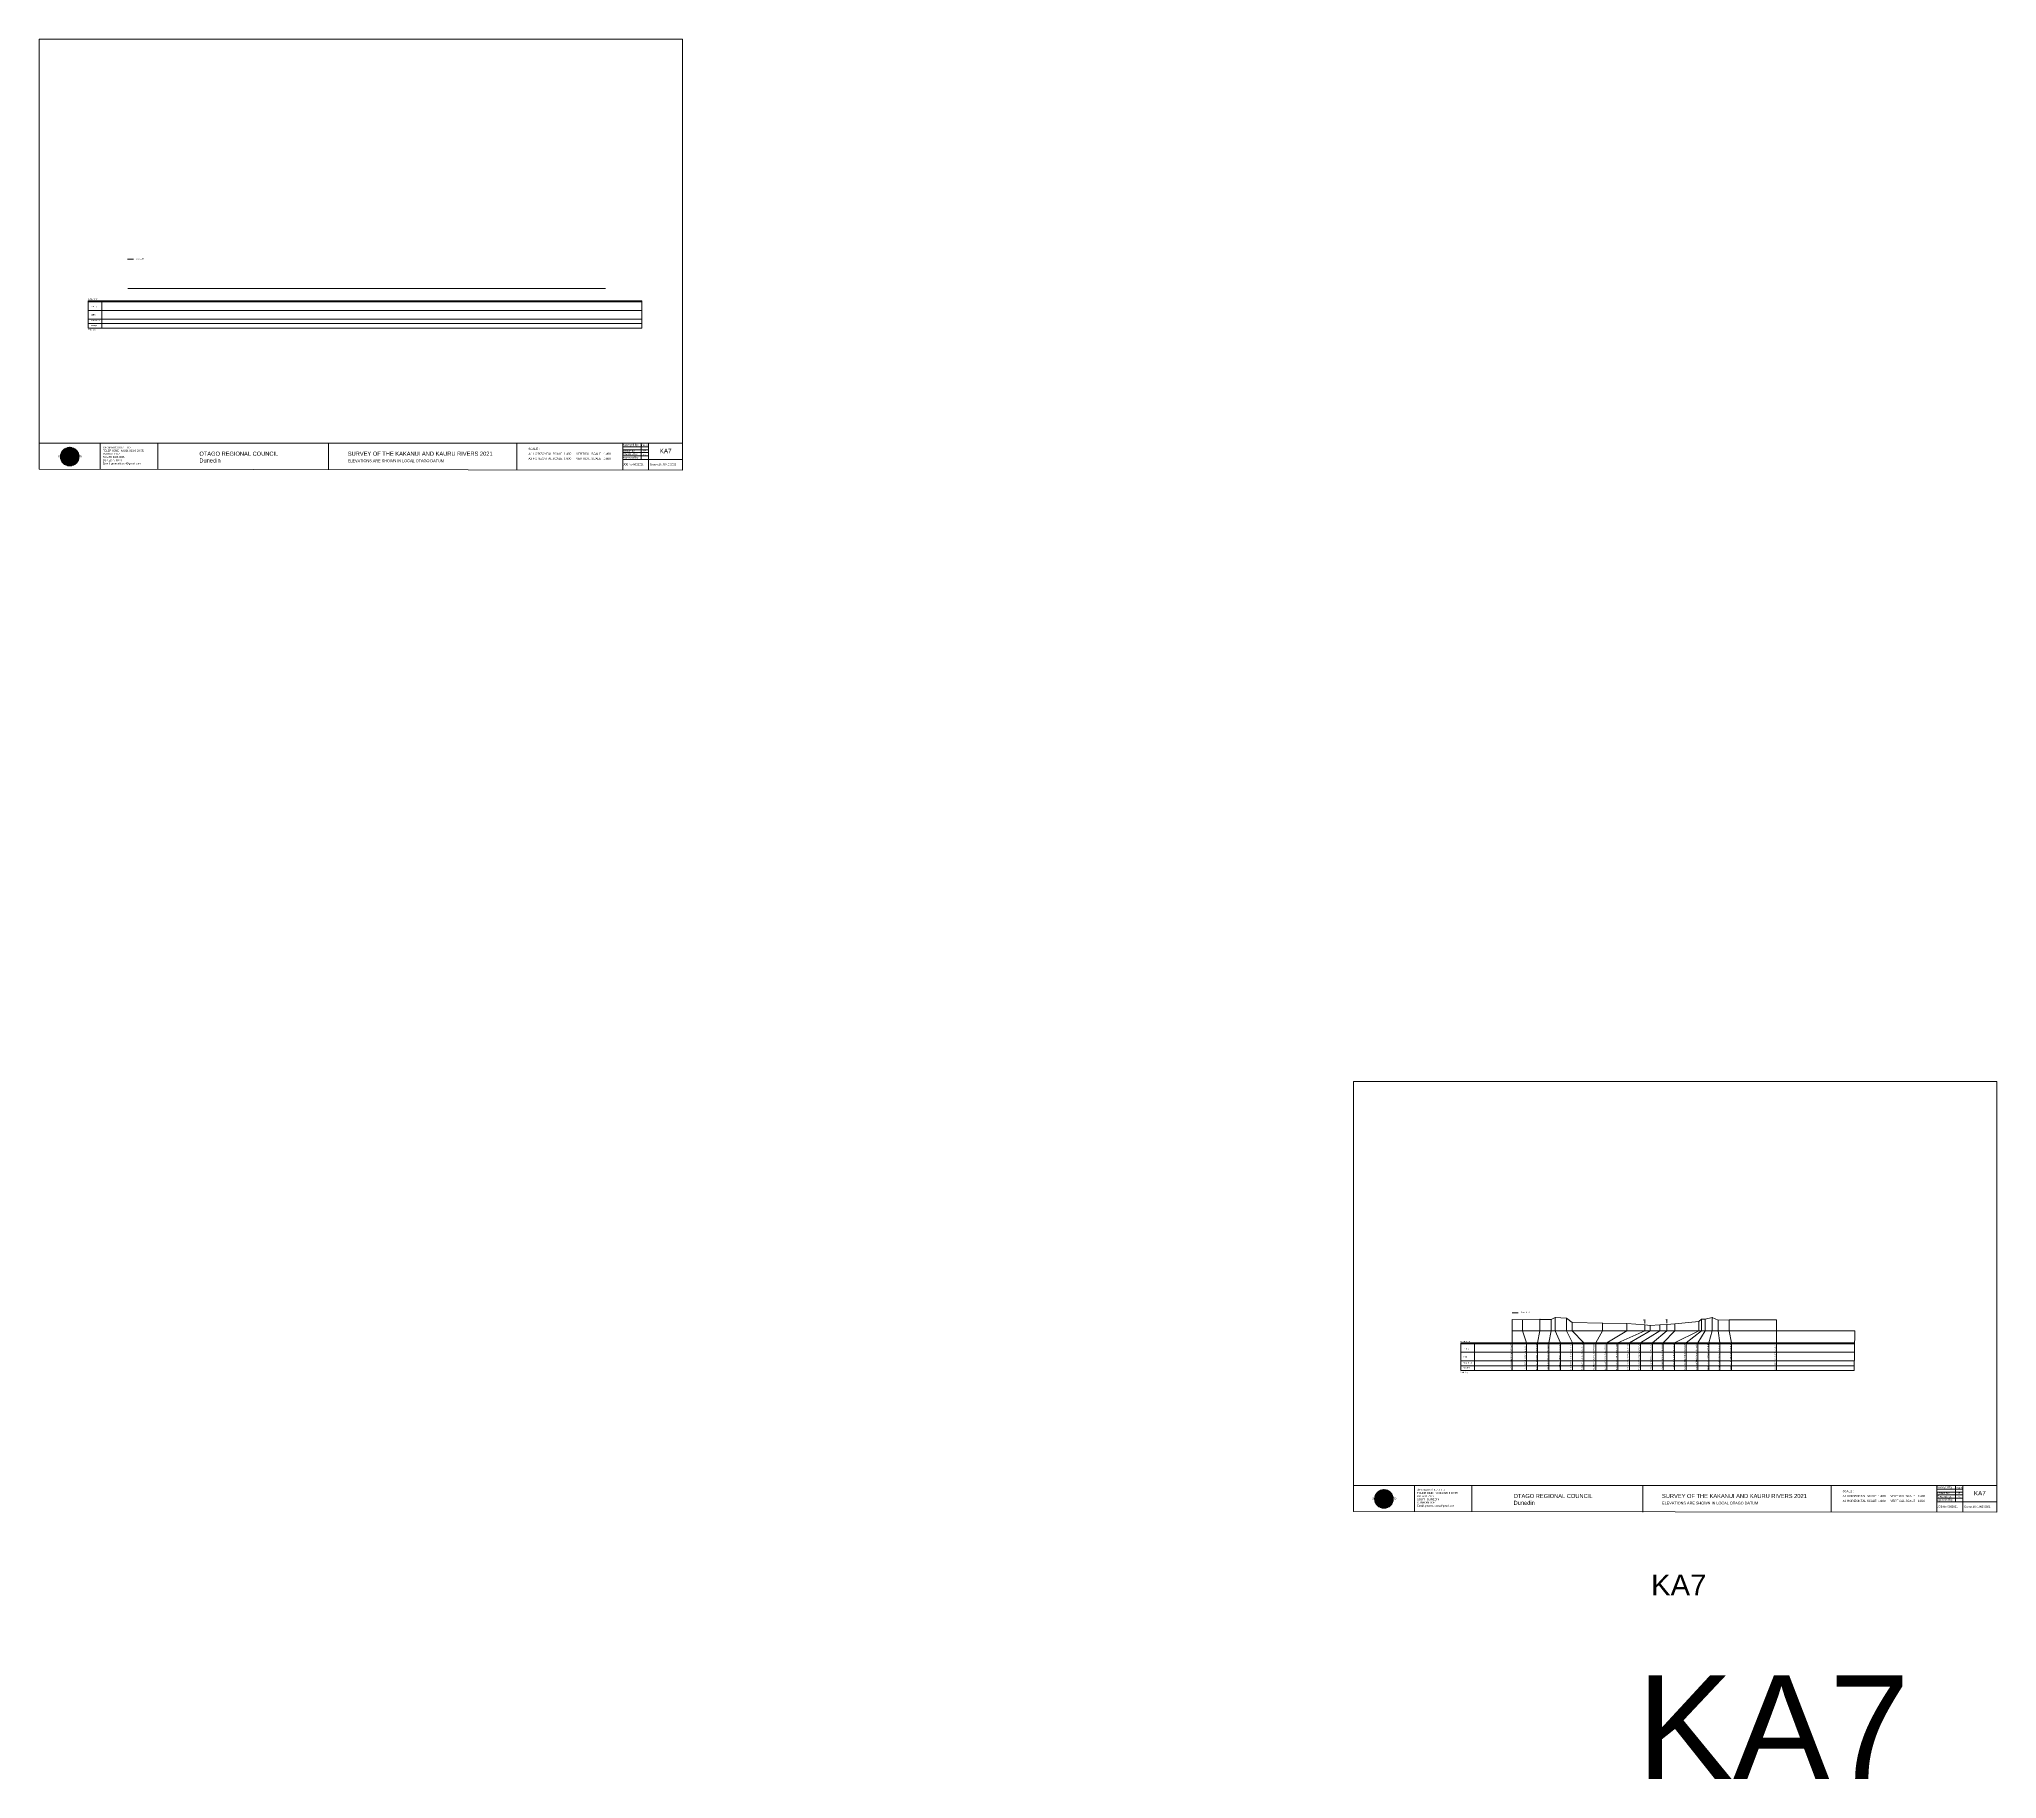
# Model space of a CAD drawing. Header units: millimetres. Extents: x -9362978 to 1075569, y -10691362 to 1425285150.
# Drawn here: x -6999991 to -6064773, y -58191 to 772796 of the extents above; entities that cross this region are included whole.
import ezdxf

# ---------------------------------------------------------------- set-up
doc = ezdxf.new("R2010")
doc.units = ezdxf.units.MM
doc.header["$PDMODE"] = 35
doc.header["$PDSIZE"] = 20
doc.layers.get('0').update_dxf_attribs({"lineweight": 0})
doc.layers.add('geo', color=7, linetype='Continuous', lineweight=0)
doc.styles.get("Standard").update_dxf_attribs({"font": 'arial.ttf'})

# ---------------------------------------------------------------- blocks, each defined once
blk = doc.blocks.new('Geomatics_Circle_SPT')
at = {"layer": 'geo', "color": 2, "linetype": 'Continuous', "lineweight": 0}
for p, q in [((0, 25.2), (-25.2, 0)), ((-24.7, 4.9), (-4.9, 24.7)), ((-24.7, -4.9), (4.9, 24.7)), ((4.9, -24.7), (-24.7, 4.9)), ((-24.7, 0), (0, -24.7)), ((-9.7, 23.3), (-23.3, 9.6)), ((9.7, 23.3), (-23.3, -9.7)), ((-23.3, 9.7), (9.7, -23.3)), ((-21, 14), (-14, 21)), ((-21, -14), (14, 21)), ((14, -21), (-21, 14)), ((0, 0), (-17.8, 17.8)), ((0, 0), (-17.8, -17.8)), ((-14, 21), (21, -14)), ((21, 14), (-14, -21)), ((23.3, -9.7), (-9.7, 23.3)), ((-9.7, -23.3), (23.3, 9.7)), ((-4.9, 24.7), (24.7, -4.9)), ((24.7, 4.9), (-4.9, -24.7)), ((25.2, 0), (0, 25.2)), ((0, 0), (17.8, 17.8)), ((0, 0), (17.8, -17.8)), ((0, -24.8), (25.2, 0)), ((4.9, 24.7), (24.7, 4.9)), ((23.3, 9.7), (9.7, 23.3)), ((14, 21), (21, 14)), ((17.8, 18.1), (17.8, 18.1)), ((-4.9, -24.7), (-24.7, -4.9)), ((-23.3, -9.7), (-9.7, -23.3)), ((-14, -21), (-21, -14)), ((-17.8, -17.8), (-17.8, -17.8)), ((24.7, -4.9), (4.9, -24.7)), ((4.9, -24.7), (4.9, -24.7)), ((9.7, -23.3), (23.3, -9.7)), ((21, -14), (14, -21)), ((18.1, -17.8), (18.1, -17.8))]:
    blk.add_line(p, q, dxfattribs=at)
at = {"layer": 'geo', "color": 1, "linetype": 'Continuous', "lineweight": 0}
for p, q in [((-25.2, 0), (9.7, 23.3)), ((-25.2, 0), (-9.6, 23.3)), ((-25.2, 0), (23.3, 9.7)), ((-25.2, 0), (-23.3, 9.7)), ((-23.3, -9.7), (-25.2, 0)), ((-9.6, -23.3), (-25.2, 0)), ((9.7, -23.3), (-25.2, 0)), ((-4.9, 24.8), (-24.7, -4.9)), ((4.9, 24.7), (-24.7, 4.9)), ((14, 21), (-24.7, -4.9)), ((-14, 21), (-24.7, 4.9)), ((21, 14), (-24.7, 4.9)), ((-21, 14), (-24.7, -4.9)), ((0, 0), (-24.7, 4.9)), ((-24.7, 4.9), (-21, -14)), ((-24.7, 4.9), (-4.9, -24.7)), ((-24.7, 4.9), (14, -21)), ((-24.7, 4.9), (-24.7, 4.9)), ((0, 0), (-24.7, -4.9)), ((-23.3, 9.7), (0, 25.2)), ((-23.3, -9.6), (0, 25.2)), ((-23.3, -9.6), (17.8, 17.8)), ((-23.3, 9.7), (-17.8, 17.9)), ((-23.3, -9.6), (-17.8, 17.9)), ((-23.3, 9.7), (17.8, 17.8)), ((-17.8, -17.8), (-23.3, 9.7)), ((0, -25.2), (-23.3, 9.7)), ((-23.3, 9.7), (17.8, -17.8)), ((-23.3, 9.7), (25.2, 0)), ((-23.3, 9.4), (-23.3, 9.4)), ((-23.3, -9.7), (25.2, 0)), ((4.9, 24.8), (-21, -14)), ((-4.9, 24.7), (-21, 14)), ((14, 21), (-21, 14)), ((-14, 21), (-21, -14)), ((0, 0), (-21, 14)), ((-21, 14), (-14, -21)), ((-21, 14), (4.9, -24.7)), ((-21, 14), (-21, 14)), ((24.7, 4.9), (-21, 14)), ((0, 0), (-21, -14)), ((-17.9, 17.6), (-17.9, 17.6)), ((-17.8, 17.8), (9.7, 23.3)), ((-17.8, 17.8), (-9.6, 23.3)), ((-17.8, -17.8), (9.7, 23.3)), ((-17.8, -17.8), (-9.7, 23.3)), ((-9.7, -23.3), (-17.8, 17.8)), ((-17.8, 17.8), (9.7, -23.3)), ((-17.8, 17.8), (23.3, -9.6)), ((-17.8, 17.8), (23.3, 9.7)), ((-17.8, -17.8), (23.3, 9.7)), ((4.9, 24.7), (-14, 21)), ((-4.9, 24.7), (-14, -20.9)), ((0, 0), (-14, 21)), ((-14, 21), (-4.9, -24.7)), ((-14, 21), (-14, 21)), ((24.7, -4.9), (-14, 21)), ((21, 14), (-14, 21)), ((-14, -21), (24.7, 4.9)), ((0, 0), (-14, -21)), ((-9.8, 23.1), (-9.8, 23.1)), ((-9.7, 23.3), (0, 25.2)), ((-9.7, 23.3), (0, -25.2)), ((-9.7, -23.3), (0, 25.2)), ((-9.6, 23.3), (17.8, -17.8)), ((-9.6, 23.3), (25.2, 0)), ((-9.6, 23.3), (17.8, 17.8)), ((-9.6, -23.3), (17.8, 17.9)), ((25.2, 0), (-9.6, -23.3)), ((0, 0), (-4.9, 24.7)), ((-4.9, 24.7), (-4.9, 24.7)), ((21, -14), (-4.9, 24.7)), ((24.8, 4.9), (-4.9, 24.7)), ((14, 21), (-4.9, 24.7)), ((-4.9, -24.7), (21, 14)), ((0, 0), (-4.9, -24.7)), ((-0.2, 25.1), (-0.2, 25.1)), ((0, 25.2), (9.7, -23.3)), ((0, 25.2), (23.3, -9.7)), ((0, 25.2), (23.3, 9.7)), ((0, 25.2), (9.7, 23.3)), ((0, 0), (4.9, 24.7)), ((0, -25.2), (9.7, 23.3)), ((0, 0), (14, 21)), ((0, 0), (21, 14)), ((23.3, 9.7), (0, -25.2)), ((0, 0), (24.8, 4.9)), ((0, 0), (4.9, -24.7)), ((0, 0), (14, -21)), ((0, 0), (21, -14)), ((0, 0), (24.8, -4.9)), ((21, 14), (4.9, 24.8)), ((14, -21), (4.9, 24.7)), ((24.7, -4.9), (4.9, 24.7)), ((4.9, 24.7), (4.9, 24.7)), ((4.9, -24.7), (14, 21)), ((4.9, -24.7), (24.7, 4.9)), ((9.4, 23.3), (9.4, 23.3)), ((9.7, 23.3), (17.8, -17.8)), ((9.7, 23.3), (25.2, 0)), ((9.7, 23.3), (17.8, 17.9)), ((17.8, 17.8), (9.7, -23.3)), ((25.2, 0), (9.7, -23.3)), ((21, -14), (14, 21)), ((24.7, 4.9), (14, 21)), ((14, 21), (14, 21)), ((14, -21), (21, 14)), ((17.6, 17.9), (17.6, 17.9)), ((17.8, 17.8), (23.3, -9.7)), ((17.8, 17.8), (23.3, 9.7)), ((23.3, 9.7), (17.8, -17.8)), ((24.7, -4.9), (21, 14)), ((21, 14), (21, 14)), ((21, -14), (24.7, 4.9)), ((23.1, 9.8), (23.1, 9.8)), ((23.3, 9.7), (25.2, 0)), ((25.2, 0), (23.3, -9.6)), ((24.7, 4.9), (24.7, 4.9)), ((25.1, 0.2), (25.1, 0.2)), ((-25.2, 0), (23.3, -9.7)), ((-25.1, -0.2), (-25.1, -0.2)), ((-24.7, -4.9), (-24.7, -4.9)), ((-24.7, -4.9), (-14, -21)), ((-24.7, -4.9), (4.9, -24.7)), ((-24.7, -4.9), (21, -14)), ((-17.8, -17.8), (-23.3, -9.7)), ((0, -25.2), (-23.3, -9.6)), ((17.8, -17.8), (-23.3, -9.6)), ((-23.1, -9.8), (-23.1, -9.8)), ((-21, -14), (24.7, -4.9)), ((-21, -14), (-21, -14)), ((-21, -14), (-4.9, -24.7)), ((-21, -14), (14, -21)), ((23.3, -9.7), (-17.8, -17.8)), ((-9.6, -23.3), (-17.8, -17.8)), ((9.7, -23.3), (-17.8, -17.8)), ((-17.6, -17.9), (-17.6, -17.9)), ((-14, -21), (21, -14)), ((-14, -21), (-14, -21)), ((-14, -21), (4.9, -24.7)), ((17.8, -17.8), (-9.7, -23.3)), ((0, -25.2), (-9.7, -23.3)), ((-9.4, -23.3), (-9.4, -23.3)), ((-4.9, -24.7), (24.7, -4.9)), ((-4.9, -24.7), (14, -21)), ((-4.9, -24.7), (-4.9, -24.7)), ((23.3, -9.6), (0, -25.2)), ((9.7, -23.3), (0, -25.2)), ((0.2, -25.1), (0.2, -25.1)), ((4.9, -24.7), (21, -14)), ((4.9, -24.7), (4.9, -24.7)), ((17.8, -17.8), (9.7, -23.3)), ((9.8, -23.1), (9.8, -23.1)), ((14, -21), (24.7, -4.9)), ((14, -21), (14, -21)), ((23.3, -9.6), (17.8, -17.8)), ((17.9, -17.6), (17.9, -17.6)), ((21, -14), (21, -14)), ((23.3, -9.4), (23.3, -9.4)), ((24.7, -4.9), (24.7, -4.9))]:
    blk.add_line(p, q, dxfattribs=at)
at = {"layer": 'geo', "color": 114, "linetype": 'Continuous', "lineweight": 0}
for p, q in [((17.9, 17.8), (-25.2, 0)), ((-24.7, 4.9), (14, 21)), ((-24.7, -4.9), (21, 14)), ((-14, -21), (-24.7, 4.9)), ((9.7, 23.3), (-23.3, 9.7)), ((0, 0), (-23.3, 9.7)), ((-23.3, 9.7), (-9.7, -23.3)), ((0, 0), (-23.3, -9.7)), ((-4.9, -24.7), (-21, 14)), ((-20.9, 14), (4.9, 24.7)), ((24.8, 4.9), (-20.9, -14)), ((0, 25.2), (-17.8, 17.8)), ((-17.8, 17.8), (0, -25.2)), ((-14, 21), (-4.9, 24.7)), ((4.9, -24.7), (-14, 21)), ((0, 0), (-9.7, 23.3)), ((0, 0), (-9.7, -23.3)), ((-4.9, 24.7), (14, -21)), ((17.8, -17.8), (0, 25.2)), ((0, 0), (9.7, 23.3)), ((0, 0), (23.3, 9.7)), ((0, 0), (9.7, -23.3)), ((0, 0), (23.3, -9.7)), ((4.9, 24.7), (21, -14)), ((23.3, -9.7), (9.7, 23.3)), ((14, 21), (24.7, -4.9)), ((25.2, 0), (17.8, 17.8)), ((21, 14), (24.7, 4.9)), ((-25.2, 0), (-17.8, -17.8)), ((-21, -14), (-24.7, -4.9)), ((-17.8, -17.8), (25.2, 0)), ((24.8, -4.9), (-14, -21)), ((-9.6, -23.3), (23.3, -9.7)), ((21, -14), (-4.9, -24.8)), ((0, -25.2), (17.9, -17.8)), ((14, -21), (4.9, -24.8))]:
    blk.add_line(p, q, dxfattribs=at)
at = {"layer": 'geo', "color": 250, "linetype": 'Continuous', "lineweight": 0}
for p, q in [((0, 0), (-25.2, 0)), ((24.7, 4.9), (-24.7, 4.9)), ((-24.7, 4.9), (-24.7, -4.9)), ((-23.3, 9.7), (23.3, 9.7)), ((-23.3, 9.7), (-23.3, 9.7)), ((-23.3, -9.7), (-23.3, 9.7)), ((21, 14), (-21, 14)), ((-21, 14), (-21, -14)), ((-17.8, 17.8), (17.8, 17.8)), ((-17.8, -17.8), (-17.8, 17.8)), ((-14, 21), (-14, 21)), ((14, 21), (-14, 21)), ((-14, 20.9), (-14, -21)), ((-9.7, 23.3), (9.7, 23.3)), ((-9.7, -23.3), (-9.7, 23.3)), ((-4.9, 24.7), (4.9, 24.7)), ((-4.9, 24.7), (-4.9, -24.7)), ((0, 0), (0, 25.2)), ((0, 0), (0, -25.2)), ((0, 0), (25.2, 0)), ((4.9, 24.7), (4.9, -24.7)), ((9.7, -23.3), (9.7, 23.3)), ((14, 21), (14, -21)), ((17.8, -17.8), (17.8, 17.8)), ((21, 14), (21, 14)), ((21, -14), (21, 14)), ((23.3, 9.7), (23.3, -9.7)), ((24.7, 4.9), (24.7, 4.9)), ((24.7, -4.9), (24.7, 4.9)), ((-24.7, -4.9), (24.7, -4.9)), ((23.3, -9.7), (-23.3, -9.7)), ((-21, -14), (21, -14)), ((17.8, -17.8), (-17.8, -17.8)), ((-14, -21), (14, -21)), ((9.7, -23.3), (-9.7, -23.3)), ((-4.9, -24.7), (4.9, -24.7))]:
    blk.add_line(p, q, dxfattribs=at)
blk = doc.blocks.new('GeomaticsNZ TITLE BLOCK')
at = {"color": 7, "linetype": 'Continuous', "lineweight": 0}
for p, q in [((0, 94.9), (0, 1579.2)), ((0, 1579.2), (2363.4, 1579.2)), ((2363.4, 1579.2), (2364, 94.9)), ((2364, 94.9), (0, 94.9)), ((0, 94.9), (0, 0)), ((15.9, 94.9), (2364, 94.9)), ((224.3, 95.2), (224.3, -0.3)), ((2364, 94.9), (382.6, 94.9)), ((435.8, 95.2), (435.8, -0.7)), ((1063.4, 94.9), (1063.4, -2.4)), ((1755.4, 94.9), (1755.4, -2.6)), ((2143.9, 94.9), (2143.7, -3)), ((2143.9, 81.9), (2238.6, 81.7)), ((2211.5, 94.9), (2211.5, 36.1)), ((2238.6, 94.8), (2238.6, -3.2)), ((2364, -3.5), (2364, 94.9)), ((0, 0), (2364, -3.5)), ((2143.6, 60.4), (2238.6, 60.4)), ((2143.8, 48.6), (2238.6, 48.6)), ((2143.8, 35.4), (2364, 35.3)), ((2143.9, 71), (2238.6, 71))]:
    blk.add_line(p, q, dxfattribs=at)
at = {"color": 7, "linetype": 'Continuous', "lineweight": 0, "xscale": 1.36, "yscale": 1.36, "zscale": 1.36}
blk.add_blockref('Geomatics_Circle_SPT', (112.4, 45.7), dxfattribs=at)
at = {"color": 7, "linetype": 'Continuous', "lineweight": 0}
for s, p in [('PK&RR', (2213.2, 84.8)), ('ST', (2220.3, 63.6)), ('PK', (2220.4, 50.6))]:
    blk.add_text(s, height=5, dxfattribs=at).set_placement(p)
at = {"color": 7, "linetype": 'Continuous', "lineweight": 0, "attachment_point": 1}
for s, width, heights, insert, char_height in [('{\\C256;GEOMATICS N.Z. LTD                   \\PTELEPHONE:  M 021 023 6 00 55;\\PPO BOX 2177\\PSOUTH DUNEDIN\\PDUNEDIN 9044\\PEmail: geomaticsnz@gmail.com}', 3535.727, [94.7], (234, 82.7), 7), ('{\\C256;Surveyed by:}', 3535.727, [0], (2144.7, 92.4), 7), ('{\\C256;Geomatics N.Z. LTD                   }', 125.079, [15.8], (68.8, 49.9), 7), ('{\\C256;OTAGO REGIONAL COUNCIL\\PDunedin}', 3535.727, [0], (588.6, 64), 15), ('{\\C256;SURVEY OF THE KAKANUI AND KAURU RIVERS 2021}', 3535.727, [0], (1133.8, 64), 15), ('{\\C256;ELEVATIONS ARE SHOWN IN LOCAL OTAGO DATUM}', 3535.727, [0], (1134.1, 35.4), 10), ('{\\C256;Approved by:}', 3535.727, [0], (2144.7, 45.9), 7), ('{\\C256;Checked by:}', 3535.727, [0], (2144.7, 58.6), 7), ('{\\C256;JOB No 0032021}', 3535.727, [0], (2145.3, 20.8), 7), ('{\\C256;Drawn by:}', 3535.727, [0], (2145.8, 70.4), 7), ('{\\C256;Drawn:16-JUNE-2021}', 3535.727, [0], (2244.7, 20.7), 7)]:
    blk.add_mtext_dynamic_manual_height_columns(s, width=width, gutter_width=159, heights=heights, dxfattribs=dict(at, insert=insert, char_height=char_height))

msp = doc.modelspace()

# ---------------------------------------------------------------- linework, layer by layer
at = {"color": 1, "linetype": 'Continuous', "lineweight": 0, "transparency": 33554687}
msp.add_line((-6957856, 667667), (-6954949, 667667), dxfattribs=at)
at = {"color": 7, "linetype": 'Continuous', "lineweight": 0, "transparency": 33554687}
for p, q in [((-6972414, 647868), (-6976624, 647866)), ((-6976624, 647866), (-6976624, 634715)), ((-6976624, 647305), (-6712043, 647305)), ((-6972414, 647868), (-6712043, 647868)), ((-6969988, 647868), (-6969988, 634715)), ((-6957612, 653716), (-6729390, 653716)), ((-6712043, 647868), (-6712043, 634715)), ((-6976624, 643197), (-6712043, 643197)), ((-6976624, 638981), (-6712043, 638981)), ((-6976624, 636990), (-6712043, 636990)), ((-6976624, 634715), (-6712043, 634715)), ((-6973614, 633419), (-6973614, 633419))]:
    msp.add_line(p, q, dxfattribs=at)
at = {"color": 1, "lineweight": 0, "transparency": 33554687}
msp.add_line((-6296298, 164468), (-6293391, 164468), dxfattribs=at)
at = {"color": 7, "lineweight": 0}
for p, q in [((-6296298, 161185), (-6296298, 136852)), ((-6291369, 161125), (-6291369, 155853)), ((-6283018, 161285), (-6283018, 155853)), ((-6277614, 161255), (-6277614, 155853)), ((-6275701, 162175), (-6275701, 155853)), ((-6267611, 159765), (-6267611, 155853)), ((-6253119, 159544), (-6253119, 155853)), ((-6241496, 159274), (-6241496, 155853)), ((-6232990, 159368), (-6232990, 161215)), ((-6222467, 159481), (-6222467, 161329)), ((-6218620, 159113), (-6218620, 155853)), ((-6207129, 160283), (-6207129, 155853)), ((-6205836, 161353), (-6205836, 155853)), ((-6204114, 161323), (-6204114, 155853)), ((-6200700, 162143), (-6200700, 155853)), ((-6197873, 160863), (-6197873, 155853)), ((-6192652, 161093), (-6192652, 155853)), ((-6169990, 161042), (-6169990, 136852)), ((-6291369, 155853), (-6289531, 150005)), ((-6289531, 136852), (-6289531, 150005)), ((-6283018, 155853), (-6284195, 150005)), ((-6284195, 136852), (-6284195, 150005)), ((-6277614, 155853), (-6278854, 150005)), ((-6278854, 136852), (-6278854, 150005)), ((-6275701, 155853), (-6273295, 150005)), ((-6273295, 136852), (-6273295, 150005)), ((-6267611, 155853), (-6262055, 150005)), ((-6262055, 136852), (-6262055, 150005)), ((-6253119, 155853), (-6256374, 150005)), ((-6256374, 136852), (-6256374, 150005)), ((-6241496, 155853), (-6251136, 150005)), ((-6251136, 136852), (-6251136, 150005)), ((-6230414, 155853), (-6240296, 150005)), ((-6240296, 136852), (-6240296, 150005)), ((-6225798, 155853), (-6235077, 150005)), ((-6235077, 136852), (-6235077, 150005)), ((-6230414, 158354), (-6230414, 155853)), ((-6225798, 158633), (-6225798, 155853)), ((-6218620, 155853), (-6224158, 150005)), ((-6224158, 136852), (-6224158, 150005)), ((-6207129, 155853), (-6218762, 150005)), ((-6218762, 136852), (-6218762, 150005)), ((-6205836, 155853), (-6213263, 150005)), ((-6213263, 136852), (-6213263, 150005)), ((-6204114, 155853), (-6207689, 150005)), ((-6207689, 136852), (-6207689, 150005)), ((-6200700, 155853), (-6202390, 150005)), ((-6202390, 136852), (-6202390, 150005)), ((-6197873, 155853), (-6197082, 150005)), ((-6197082, 136852), (-6197082, 150005)), ((-6192652, 155853), (-6191574, 150005)), ((-6191574, 136852), (-6191574, 150005)), ((-6132606, 155853), (-6133005, 136852))]:
    msp.add_line(p, q, dxfattribs=at)
at = {"color": 7, "lineweight": 0, "transparency": 33554687}
for p, q in [((-6316666, 150005), (-6320875, 150002)), ((-6320875, 150002), (-6320875, 136852)), ((-6316666, 150005), (-6132729, 150005)), ((-6314240, 150005), (-6314240, 136852)), ((-6296298, 155853), (-6132606, 155853)), ((-6320875, 149612), (-6132737, 149612)), ((-6320875, 145618), (-6132821, 145618)), ((-6320875, 141446), (-6132909, 141446)), ((-6320875, 139126), (-6132957, 139126)), ((-6320875, 136852), (-6133005, 136852)), ((-6317866, 135556), (-6317866, 135556))]:
    msp.add_line(p, q, dxfattribs=at)
at = {"color": 1, "lineweight": 0}
msp.add_lwpolyline([(-6296298, 161185), (-6291369, 161125), (-6283018, 161285), (-6277614, 161255), (-6275701, 162175), (-6270375, 161865), (-6267611, 159765), (-6253119, 159544), (-6241496, 159274), (-6232992, 158704), (-6230414, 158354), (-6225798, 158633), (-6222428, 158783), (-6218620, 159113), (-6207129, 160283), (-6205836, 161353), (-6204114, 161323), (-6200700, 162143), (-6197873, 160863), (-6192652, 161093), (-6169990, 161042)], dxfattribs=at)
at = {"color": 7, "lineweight": 0}
for points in [[(-6270375, 161865), (-6270375, 155853), (-6267553, 150005), (-6267553, 136852)], [(-6232992, 158704), (-6232992, 155853), (-6245806, 150005), (-6245806, 136852)], [(-6222428, 158783), (-6222428, 155853), (-6229346, 150005), (-6229346, 136852)]]:
    msp.add_lwpolyline(points, dxfattribs=at)
for p in [(-6296298, 161185), (-6291369, 161125), (-6283018, 161285), (-6277614, 161255), (-6275701, 162175), (-6270375, 161865), (-6267611, 159765), (-6253119, 159544), (-6241496, 159274), (-6218620, 159113), (-6207129, 160283), (-6205836, 161353), (-6204114, 161323), (-6200700, 162143), (-6197873, 160863), (-6192652, 161093), (-6169990, 161042), (-6232992, 158704), (-6230414, 158354), (-6225798, 158633), (-6222428, 158783)]:
    msp.add_point(p, dxfattribs=at)

# ---------------------------------------------------------------- block references
at = {"color": 7, "linetype": 'Continuous', "lineweight": 0, "xscale": 130.037656131007, "yscale": 130.037656131007, "zscale": 130.037656131007}
msp.add_blockref('GeomaticsNZ TITLE BLOCK', (-6999991, 567436), dxfattribs=at)
at = {"color": 7, "lineweight": 0, "xscale": 130.037656131007, "yscale": 130.037656131007, "zscale": 130.037656131007}
msp.add_blockref('GeomaticsNZ TITLE BLOCK', (-6372180, 69573), dxfattribs=at)

# ---------------------------------------------------------------- texts
at = {"color": 7, "linetype": 'Continuous', "lineweight": 0, "transparency": 33554687}
for s, height, p in [('Ground Level', 473.07, (-6953663, 667667)), ('DATUM 150.00', 473.07, (-6976691, 648322)), ('Ground Level', 473.07, (-6975231, 638151)), ('Chainage', 473.1, (-6975229, 635827)), ('Easting', 473.1, (-6975248, 640941)), ('Northing', 473.1, (-6975180, 644800)), ('Section KA7', 473.07, (-6976691, 633670))]:
    msp.add_text(s, height=height, dxfattribs=at).set_placement(p)
at = {"color": 7, "linetype": 'Continuous', "lineweight": 0}
for s, height, p in [('A1 HORIZONTAL SCALE  1:400      VERTICAL SCALE   1:400 ', 1005.54, (-6766229, 574264)), ('A3 HORIZONTAL SCALE  1:800      VERTICAL SCALE   1:800', 1005.54, (-6766229, 571941)), ('SCALE :  ', 1005.5, (-6766275, 576588)), ('KA7', 2154.7, (-6703560, 575015))]:
    msp.add_text(s, height=height, dxfattribs=at).set_placement(p)
at = {"color": 7, "lineweight": 0, "transparency": 33554687}
for s, height, p in [('Ground Level', 473.07, (-6292106, 164468)), ('DATUM 150.00', 473.07, (-6320942, 150459)), ('Ground Level', 473.07, (-6319483, 140288)), ('Easting', 473.1, (-6319500, 143077)), ('Northing', 473.1, (-6319431, 146937)), ('Section KA7', 473.07, (-6320942, 135807)), ('Chainage', 473.1, (-6319481, 137964))]:
    msp.add_text(s, height=height, dxfattribs=at).set_placement(p)
at = {"color": 7, "lineweight": 0}
for s, p in [('  4.92  161.19  1426019.94  5007054.96', (-6296467, 136953)), ('  9.85  161.13  1426014.45  5007051.74', (-6289843, 136903)), (' 18.20  161.29  1426007.13  5007046.46', (-6284392, 136799)), (' 23.61  161.26  1426002.91  5007042.54', (-6278940, 136900)), (' 25.52  162.18  1426001.42  5007041.23', (-6273489, 136890)), (' 30.85  161.87  1425996.45  5007039.27', (-6268037, 136862)), (' 33.61  159.77  1425994.10  5007037.78', (-6262586, 136852)), (' 48.10  159.54  1425981.03  5007031.52', (-6257134, 136883)), (' 59.73  159.27  1425970.58  5007026.43', (-6251683, 136833)), (' 68.23  158.70  1425962.88  5007022.82', (-6246231, 136828)), (' 70.81  158.35  1425960.64  5007021.53', (-6240780, 136804)), (' 75.42  158.63  1425956.50  5007019.49', (-6235328, 136794)), (' 78.79  158.78  1425953.37  5007018.22', (-6229877, 136784)), (' 82.60  159.11  1425950.04  5007016.36', (-6224425, 136784)), (' 94.09  160.28  1425941.07  5007008.65', (-6218974, 136772)), (' 95.39  161.35  1425938.66  5007010.53', (-6213523, 136762)), (' 97.11  161.32  1425936.90  5007010.21', (-6208071, 136752)), ('100.52  162.14  1425933.96  5007008.45', (-6202620, 136790)), ('103.35  160.86  1425931.42  5007007.21', (-6197168, 136780)), ('108.57  161.09  1425926.64  5007005.10', (-6191717, 136770)), ('131.23  161.04  1425906.25  5006995.21', (-6170404, 136852))]:
    msp.add_text(s, height=500, rotation=90, dxfattribs=at).set_placement(p)
for s, height, p in [('A1 HORIZONTAL SCALE  1:400      VERTICAL SCALE   1:400 ', 1005.54, (-6138418, 76401)), ('A3 HORIZONTAL SCALE  1:800      VERTICAL SCALE   1:800', 1005.54, (-6138418, 74077)), ('SCALE :  ', 1005.5, (-6138464, 78725)), ('KA7', 2154.7, (-6075749, 77152)), ('KA7', 10000, (-6229942, 29416)), ('KA7', 49394.5, (-6236795, -58191))]:
    msp.add_text(s, height=height, dxfattribs=at).set_placement(p)
at = {"color": 7, "lineweight": 0, "char_height": 500, "attachment_point": 1, "rotation": 90}
for insert in [(-6233778, 160674), (-6223138, 160745)]:
    msp.add_mtext_dynamic_manual_height_columns('W', width=4277.93, gutter_width=12.5, heights=[0], dxfattribs=dict(at, insert=insert))

doc.saveas('drawing.dxf')
